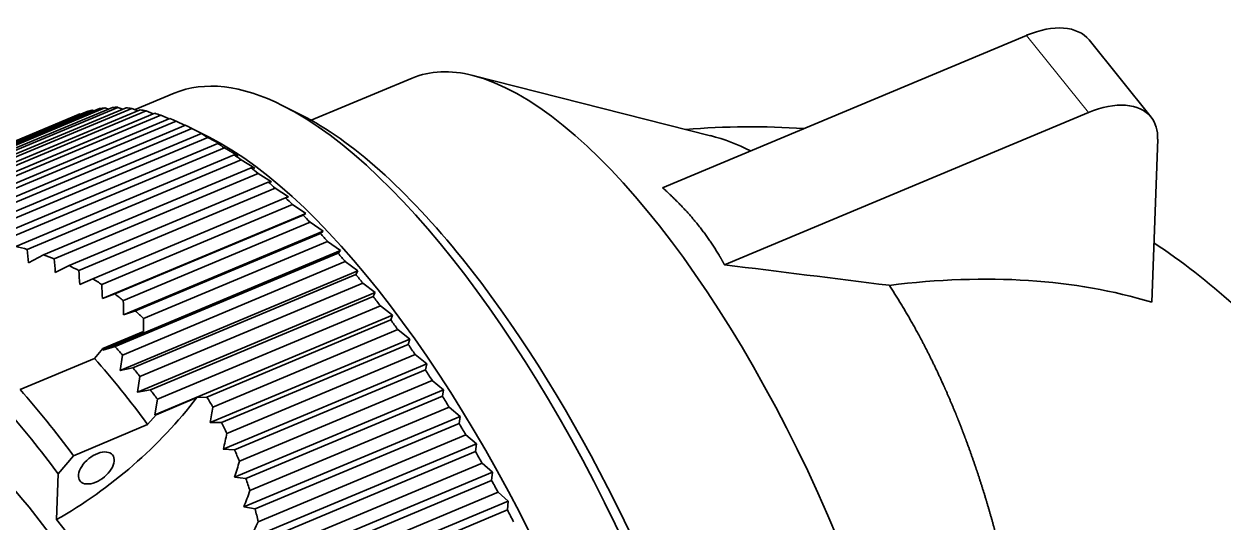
# Model space of a CAD drawing. Extents: x 23 to 417, y 3 to 294.
# Drawn here: x 393.19 to 400.12, y 150.23 to 153.1 of the extents above; entities that cross this region are included whole.
import ezdxf

# ---------------------------------------------------------------- set-up
doc = ezdxf.new("R2010")
doc.units = 0
doc.layers.get('0').update_dxf_attribs({"lineweight": 13})

# ---------------------------------------------------------------- blocks, each defined once
blk = doc.blocks.new('BLOCK4695')
at = {"color": 7, "lineweight": 35, "ltscale": 0.284952}
for p, q in [((69.012, 100.268), (79.526, 104.668)), ((70.803, 98.041), (81.318, 102.441))]:
    blk.add_line(p, q, dxfattribs=at)
at = {"color": 7, "lineweight": 13, "ltscale": 0.071453}
blk.add_line((81.318, 102.441), (79.526, 104.668), dxfattribs=at)
at = {"color": 7, "lineweight": 35, "ltscale": 0.071453}
blk.add_line((81.337, 104.534), (83.128, 102.307), dxfattribs=at)
at = {"color": 7, "lineweight": 35, "ltscale": 0.079036}
blk.add_line((58.864, 102.214), (61.781, 103.434), dxfattribs=at)
at = {"color": 7, "lineweight": 35, "ltscale": 0.17709}
blk.add_line((70.398, 101.771), (63.531, 103.51), dxfattribs=at)
at = {"color": 7, "lineweight": 35, "ltscale": 0.030616}
blk.add_line((53.771, 102.522), (54.901, 102.994), dxfattribs=at)
at = {"color": 7, "lineweight": 35, "ltscale": 0.174543}
for p, q in [((52.893, 102.571), (46.452, 99.876)), ((53.119, 102.587), (46.678, 99.892)), ((53.275, 102.589), (46.835, 99.893)), ((53.511, 102.577), (47.071, 99.882)), ((53.674, 102.56), (47.233, 99.864)), ((45.691, 99.682), (52.132, 102.378)), ((52.181, 102.397), (45.74, 99.702)), ((52.386, 102.469), (45.945, 99.774)), ((52.528, 102.508), (46.087, 99.812)), ((52.743, 102.551), (46.303, 99.856)), ((53.919, 102.52), (47.479, 99.825)), ((54.088, 102.484), (47.647, 99.788)), ((54.342, 102.416), (47.902, 99.721)), ((54.516, 102.362), (48.076, 99.666)), ((54.778, 102.267), (48.338, 99.572)), ((54.958, 102.194), (48.517, 99.498)), ((55.227, 102.072), (48.787, 99.376)), ((55.412, 101.98), (48.971, 99.285)), ((55.688, 101.831), (49.247, 99.136)), ((55.876, 101.722), (49.436, 99.026)), ((56.159, 101.546), (49.718, 98.851)), ((56.351, 101.419), (49.91, 98.723)), ((59.639, 98.374), (53.199, 95.679)), ((59.844, 98.134), (53.404, 95.438)), ((60.148, 97.767), (53.707, 95.071)), ((60.352, 97.512), (53.912, 94.817)), ((60.655, 97.125), (54.215, 94.43)), ((60.859, 96.857), (54.419, 94.162)), ((64.074, 91.816), (57.634, 89.121)), ((64.259, 91.476), (57.818, 88.78)), ((64.529, 90.964), (58.088, 88.269))]:
    blk.add_line(p, q, dxfattribs=at)
at = {"color": 7, "lineweight": 35, "ltscale": 0.002799}
blk.add_line((52.893, 102.571), (52.999, 102.537), dxfattribs=at)
at = {"color": 7, "lineweight": 35, "ltscale": 0.0038}
blk.add_line((53.275, 102.589), (53.418, 102.538), dxfattribs=at)
at = {"color": 7, "lineweight": 35, "ltscale": 0.004738}
blk.add_line((53.674, 102.56), (53.85, 102.491), dxfattribs=at)
at = {"color": 7, "lineweight": 35, "ltscale": 0.015136}
for p, q in [((58.583, 102.363), (58.043, 102.635)), ((55.896, 101.737), (55.355, 102.009))]:
    blk.add_line(p, q, dxfattribs=at)
at = {"color": 7, "lineweight": 35, "ltscale": 0.000554293}
blk.add_line((52.181, 102.397), (52.202, 102.392), dxfattribs=at)
at = {"color": 7, "lineweight": 35, "ltscale": 0.001722}
blk.add_line((52.528, 102.508), (52.594, 102.489), dxfattribs=at)
at = {"color": 7, "lineweight": 35, "ltscale": 0.005621}
blk.add_line((54.088, 102.484), (54.295, 102.397), dxfattribs=at)
at = {"color": 7, "lineweight": 35, "ltscale": 0.006456}
blk.add_line((54.516, 102.362), (54.752, 102.256), dxfattribs=at)
at = {"color": 7, "lineweight": 35, "ltscale": 0.007248}
blk.add_line((54.958, 102.194), (55.219, 102.068), dxfattribs=at)
at = {"color": 7, "lineweight": 35, "ltscale": 0.011417}
blk.add_line((55.412, 101.98), (55.818, 101.772), dxfattribs=at)
at = {"color": 7, "lineweight": 35, "ltscale": 0.003575}
blk.add_line((55.818, 101.772), (55.688, 101.831), dxfattribs=at)
at = {"color": 7, "lineweight": 35, "ltscale": 0.011468}
blk.add_line((55.876, 101.722), (56.28, 101.504), dxfattribs=at)
at = {"color": 7, "lineweight": 35, "ltscale": 0.003214}
blk.add_line((56.28, 101.504), (56.159, 101.546), dxfattribs=at)
at = {"color": 7, "lineweight": 35, "ltscale": 0.11773}
blk.add_line((83.319, 101.666), (83.146, 96.96), dxfattribs=at)
at = {"color": 7, "lineweight": 35, "ltscale": 0.171203}
for p, q in [((56.638, 101.217), (50.321, 98.573)), ((63.798, 92.316), (57.481, 89.672))]:
    blk.add_line(p, q, dxfattribs=at)
at = {"color": 7, "lineweight": 35, "ltscale": 0.011504}
blk.add_line((56.351, 101.419), (56.751, 101.192), dxfattribs=at)
at = {"color": 7, "lineweight": 35, "ltscale": 0.002889}
blk.add_line((56.751, 101.192), (56.638, 101.217), dxfattribs=at)
at = {"color": 7, "lineweight": 35, "ltscale": 0.167464}
for p, q in [((56.834, 101.072), (50.655, 98.486)), ((63.609, 92.649), (57.43, 90.063))]:
    blk.add_line(p, q, dxfattribs=at)
at = {"color": 7, "lineweight": 35, "ltscale": 0.162612}
for p, q in [((57.126, 100.845), (51.126, 98.334)), ((63.326, 93.136), (57.326, 90.625))]:
    blk.add_line(p, q, dxfattribs=at)
at = {"color": 7, "lineweight": 35, "ltscale": 0.011525}
blk.add_line((56.834, 101.072), (57.231, 100.837), dxfattribs=at)
at = {"color": 7, "lineweight": 35, "ltscale": 0.002617}
blk.add_line((57.231, 100.837), (57.126, 100.845), dxfattribs=at)
at = {"color": 7, "lineweight": 35, "ltscale": 0.15975}
for p, q in [((57.325, 100.683), (51.43, 98.216)), ((63.134, 93.46), (57.239, 90.993))]:
    blk.add_line(p, q, dxfattribs=at)
at = {"color": 7, "lineweight": 35, "ltscale": 0.01153}
blk.add_line((57.325, 100.683), (57.717, 100.44), dxfattribs=at)
at = {"color": 7, "lineweight": 35, "ltscale": 0.156041}
for p, q in [((57.621, 100.43), (51.863, 98.021)), ((62.846, 93.934), (57.088, 91.524))]:
    blk.add_line(p, q, dxfattribs=at)
at = {"color": 7, "lineweight": 35, "ltscale": 0.153863}
for p, q in [((57.821, 100.252), (52.144, 97.876)), ((62.65, 94.248), (56.973, 91.872))]:
    blk.add_line(p, q, dxfattribs=at)
at = {"color": 7, "lineweight": 35, "ltscale": 0.00242}
blk.add_line((57.717, 100.44), (57.621, 100.43), dxfattribs=at)
at = {"color": 7, "lineweight": 35, "ltscale": 0.011518}
blk.add_line((57.821, 100.252), (58.209, 100.003), dxfattribs=at)
at = {"color": 7, "lineweight": 35, "ltscale": 0.151063}
for p, q in [((58.12, 99.975), (52.546, 97.642)), ((62.358, 94.706), (56.784, 92.374))]:
    blk.add_line(p, q, dxfattribs=at)
at = {"color": 7, "lineweight": 35, "ltscale": 0.002318}
blk.add_line((58.209, 100.003), (58.12, 99.975), dxfattribs=at)
at = {"color": 7, "lineweight": 35, "ltscale": 0.149442}
for p, q in [((58.323, 99.78), (52.809, 97.472)), ((62.16, 95.01), (56.645, 92.703))]:
    blk.add_line(p, q, dxfattribs=at)
at = {"color": 7, "lineweight": 35, "ltscale": 0.159278}
for p, q in [((52.828, 97.066), (58.705, 99.525)), ((56.321, 92.722), (62.199, 95.182))]:
    blk.add_line(p, q, dxfattribs=at)
at = {"color": 7, "lineweight": 35, "ltscale": 0.147398}
for p, q in [((58.624, 99.48), (53.185, 97.203)), ((61.863, 95.452), (56.425, 93.176))]:
    blk.add_line(p, q, dxfattribs=at)
at = {"color": 7, "lineweight": 35, "ltscale": 0.011489}
blk.add_line((58.323, 99.78), (58.705, 99.525), dxfattribs=at)
at = {"color": 7, "lineweight": 35, "ltscale": 0.002324}
blk.add_line((58.705, 99.525), (58.624, 99.48), dxfattribs=at)
at = {"color": 7, "lineweight": 35, "ltscale": 0.146246}
for p, q in [((58.828, 99.269), (53.432, 97.011)), ((61.663, 95.745), (56.266, 93.487))]:
    blk.add_line(p, q, dxfattribs=at)
at = {"color": 7, "lineweight": 35, "ltscale": 0.011442}
blk.add_line((58.828, 99.269), (59.205, 99.009), dxfattribs=at)
at = {"color": 7, "lineweight": 35, "ltscale": 0.156207}
for p, q in [((53.441, 96.597), (59.205, 99.009)), ((55.942, 93.487), (61.706, 95.899))]:
    blk.add_line(p, q, dxfattribs=at)
at = {"color": 7, "lineweight": 35, "ltscale": 0.144853}
for p, q in [((59.131, 98.946), (53.786, 96.709)), ((61.363, 96.17), (56.018, 93.933))]:
    blk.add_line(p, q, dxfattribs=at)
at = {"color": 7, "lineweight": 35, "ltscale": 0.002438}
blk.add_line((59.205, 99.009), (59.131, 98.946), dxfattribs=at)
at = {"color": 7, "lineweight": 35, "ltscale": 0.009657}
blk.add_line((50.655, 98.486), (50.695, 98.102), dxfattribs=at)
at = {"color": 7, "lineweight": 35, "ltscale": 0.186224}
for p, q in [((52.835, 95.58), (59.706, 98.456)), ((53.337, 94.991), (60.208, 97.867)), ((53.839, 94.367), (60.71, 97.243)), ((54.338, 93.711), (61.21, 96.587)), ((57.227, 89.181), (64.099, 92.057)), ((57.679, 88.346), (64.551, 91.221))]:
    blk.add_line(p, q, dxfattribs=at)
at = {"color": 7, "lineweight": 35, "ltscale": 0.144114}
for p, q in [((59.335, 98.72), (54.018, 96.494)), ((61.161, 96.451), (55.843, 94.225))]:
    blk.add_line(p, q, dxfattribs=at)
at = {"color": 7, "lineweight": 35, "ltscale": 0.011377}
blk.add_line((59.335, 98.72), (59.706, 98.456), dxfattribs=at)
at = {"color": 7, "lineweight": 35, "ltscale": 0.002644}
blk.add_line((59.706, 98.456), (59.639, 98.374), dxfattribs=at)
at = {"color": 7, "lineweight": 35, "ltscale": 0.01223}
blk.add_line((50.695, 98.102), (51.126, 98.334), dxfattribs=at)
at = {"color": 7, "lineweight": 35, "ltscale": 0.011293}
blk.add_line((59.844, 98.134), (60.208, 97.867), dxfattribs=at)
at = {"color": 7, "lineweight": 35, "ltscale": 0.0111}
blk.add_line((51.465, 97.824), (51.863, 98.021), dxfattribs=at)
at = {"color": 7, "lineweight": 35, "ltscale": 0.002923}
blk.add_line((60.208, 97.867), (60.148, 97.767), dxfattribs=at)
at = {"color": 7, "lineweight": 35, "ltscale": 0.010239}
blk.add_line((52.172, 97.476), (52.546, 97.642), dxfattribs=at)
at = {"color": 7, "lineweight": 35, "ltscale": 0.01119}
blk.add_line((60.352, 97.512), (60.71, 97.243), dxfattribs=at)
at = {"color": 7, "lineweight": 35, "ltscale": 0.009576}
blk.add_line((52.828, 97.066), (53.185, 97.203), dxfattribs=at)
at = {"color": 7, "lineweight": 35, "ltscale": 0.003252}
blk.add_line((60.71, 97.243), (60.655, 97.125), dxfattribs=at)
at = {"color": 7, "lineweight": 35, "ltscale": 0.009068}
blk.add_line((53.441, 96.597), (53.786, 96.709), dxfattribs=at)
at = {"color": 7, "lineweight": 35, "ltscale": 0.011068}
blk.add_line((60.859, 96.857), (61.21, 96.587), dxfattribs=at)
at = {"color": 7, "lineweight": 35, "ltscale": 0.003617}
blk.add_line((61.21, 96.587), (61.161, 96.451), dxfattribs=at)
at = {"color": 7, "lineweight": 35, "ltscale": 0.031851}
for p, q in [((54.016, 96.116), (52.841, 95.624)), ((54.376, 93.715), (55.551, 94.207))]:
    blk.add_line(p, q, dxfattribs=at)
at = {"color": 7, "lineweight": 35, "ltscale": 0.010927}
blk.add_line((61.363, 96.17), (61.706, 95.899), dxfattribs=at)
at = {"color": 7, "lineweight": 35, "ltscale": 0.009362}
for p, q in [((52.841, 95.624), (52.599, 95.338)), ((54.134, 93.429), (54.376, 93.715))]:
    blk.add_line(p, q, dxfattribs=at)
at = {"color": 7, "lineweight": 35, "ltscale": 0.009427}
blk.add_line((52.835, 95.58), (53.199, 95.679), dxfattribs=at)
at = {"color": 7, "lineweight": 35, "ltscale": 0.00111}
blk.add_line((52.841, 95.624), (52.835, 95.58), dxfattribs=at)
at = {"color": 7, "lineweight": 35, "ltscale": 0.004004}
blk.add_line((61.706, 95.899), (61.663, 95.745), dxfattribs=at)
at = {"color": 7, "lineweight": 35, "ltscale": 0.058181}
for p, q in [((52.599, 95.338), (50.452, 94.44)), ((54.134, 93.429), (51.987, 92.531))]:
    blk.add_line(p, q, dxfattribs=at)
at = {"color": 7, "lineweight": 35, "ltscale": 0.011308}
blk.add_line((53.404, 95.438), (53.337, 94.991), dxfattribs=at)
at = {"color": 7, "lineweight": 35, "ltscale": 0.010766}
blk.add_line((61.863, 95.452), (62.199, 95.182), dxfattribs=at)
at = {"color": 7, "lineweight": 35, "ltscale": 0.009475}
blk.add_line((53.337, 94.991), (53.707, 95.071), dxfattribs=at)
at = {"color": 7, "lineweight": 35, "ltscale": 0.004406}
blk.add_line((62.199, 95.182), (62.16, 95.01), dxfattribs=at)
at = {"color": 7, "lineweight": 35, "ltscale": 0.011389}
blk.add_line((53.912, 94.817), (53.839, 94.367), dxfattribs=at)
at = {"color": 7, "lineweight": 35, "ltscale": 0.010587}
blk.add_line((62.358, 94.706), (62.685, 94.437), dxfattribs=at)
at = {"color": 7, "lineweight": 35, "ltscale": 0.009538}
blk.add_line((53.839, 94.367), (54.215, 94.43), dxfattribs=at)
at = {"color": 7, "lineweight": 35, "ltscale": 0.163608}
blk.add_line((56.648, 91.911), (62.685, 94.437), dxfattribs=at)
at = {"color": 7, "lineweight": 35, "ltscale": 0.004814}
blk.add_line((62.685, 94.437), (62.65, 94.248), dxfattribs=at)
at = {"color": 7, "lineweight": 35, "ltscale": 0.011451}
blk.add_line((54.419, 94.162), (54.338, 93.711), dxfattribs=at)
at = {"color": 7, "lineweight": 35, "ltscale": 0.007309}
blk.add_line((55.551, 94.207), (55.843, 94.225), dxfattribs=at)
at = {"color": 7, "lineweight": 35, "ltscale": 0.010389}
blk.add_line((62.846, 93.934), (63.165, 93.667), dxfattribs=at)
at = {"color": 7, "lineweight": 35, "ltscale": 0.000949884}
blk.add_line((54.338, 93.711), (54.376, 93.715), dxfattribs=at)
at = {"color": 7, "lineweight": 35, "ltscale": 0.169434}
blk.add_line((56.913, 91.051), (63.165, 93.667), dxfattribs=at)
at = {"color": 7, "lineweight": 35, "ltscale": 0.005226}
blk.add_line((63.165, 93.667), (63.134, 93.46), dxfattribs=at)
at = {"color": 7, "lineweight": 35, "ltscale": 0.008094}
blk.add_line((55.942, 93.487), (56.266, 93.487), dxfattribs=at)
at = {"color": 7, "lineweight": 35, "ltscale": 0.177117}
blk.add_line((57.101, 90.138), (63.637, 92.873), dxfattribs=at)
at = {"color": 7, "lineweight": 35, "ltscale": 0.010171}
blk.add_line((63.326, 93.136), (63.637, 92.873), dxfattribs=at)
at = {"color": 7, "lineweight": 35, "ltscale": 0.005636}
blk.add_line((63.637, 92.873), (63.609, 92.649), dxfattribs=at)
at = {"color": 7, "lineweight": 35, "ltscale": 0.0171}
blk.add_line((51.545, 92.009), (51.987, 92.531), dxfattribs=at)
at = {"color": 7, "lineweight": 35, "ltscale": 0.008114}
blk.add_line((56.321, 92.722), (56.645, 92.703), dxfattribs=at)
at = {"color": 7, "lineweight": 35, "ltscale": 0.009936}
blk.add_line((63.798, 92.316), (64.099, 92.057), dxfattribs=at)
at = {"color": 7, "lineweight": 35, "ltscale": 0.033127}
blk.add_line((51.545, 92.009), (51.497, 90.685), dxfattribs=at)
at = {"color": 7, "lineweight": 35, "ltscale": 0.00818}
blk.add_line((56.648, 91.911), (56.973, 91.872), dxfattribs=at)
at = {"color": 7, "lineweight": 35, "ltscale": 0.006042}
blk.add_line((64.099, 92.057), (64.074, 91.816), dxfattribs=at)
at = {"color": 7, "lineweight": 35, "ltscale": 0.009682}
blk.add_line((64.259, 91.476), (64.551, 91.221), dxfattribs=at)
at = {"color": 7, "lineweight": 35, "ltscale": 0.006443}
blk.add_line((64.551, 91.221), (64.529, 90.964), dxfattribs=at)
at = {"color": 7, "lineweight": 35, "ltscale": 0.008286}
blk.add_line((56.913, 91.051), (57.239, 90.993), dxfattribs=at)
at = {"color": 7, "lineweight": 35, "ltscale": 0.141398}
blk.add_line((55.042, 86.278), (51.497, 90.685), dxfattribs=at)
at = {"color": 7, "lineweight": 35}
for centre, radius, start, end in [((71.58, 77.729), 24.297, 86.4167, 94.4798), ((68.975, 96.302), 5.652, 62.8779, 75.4207), ((48.646, 91.47), 7.298, 74.0241, 76.7309), ((72.858, 82.982), 18.801, 38.8459, 56.5931), ((48.638, 91.456), 7.314, 67.5593, 70.1129), ((33.049, 96.381), 18.473, 4.4801, 5.7012), ((48.494, 91.142), 7.66, 61.5407, 63.9064), ((34.368, 96.433), 17.834, 3.3528, 4.6401), ((-183.131, -1963.943), 2077.562, 82.847062, 82.979347), ((48.189, 90.62), 8.264, 56.0135, 58.1803), ((35.854, 96.461), 16.985, 2.041, 3.4151), ((47.728, 89.976), 9.056, 50.965, 52.944), ((37.4, 96.447), 16.041, 0.5369, 2.015), ((47.146, 89.293), 9.954, 46.3392, 48.1569), ((38.903, 96.385), 15.116, 358.9819, 0.4158), ((45.292, 87.689), 12.412, 30.2066, 31.7788), ((44.442, 95.674), 11.707, 349.2314, 351.4469), ((45.419, 87.756), 12.268, 26.2184, 27.8456), ((45.574, 95.405), 11.077, 345.9874, 348.3951), ((45.876, 87.967), 11.764, 21.9976, 23.7359), ((46.595, 95.112), 10.551, 342.3351, 344.9541), ((46.633, 88.25), 10.956, 17.3859, 19.303), ((47.504, 94.807), 10.131, 338.2355, 341.0916), ((47.626, 88.531), 9.924, 12.1816, 14.366), ((48.303, 94.498), 9.819, 333.6387, 336.7719)]:
    blk.add_arc(centre, radius, start, end, dxfattribs=at)
for centre, major_axis, ratio, start_param, end_param in [((79.467, 103.03), (1.87, 1.504), 0.577196, 0.000046, 1.107038), ((68.344, 87.752), (-6.563, 15.682), 0.365278, 6.015311, 6.283217), ((62.333, 85.237), (7.432, -17.758), 0.365278, 2.738324, 3.141572), ((68.344, 87.752), (-6.563, 15.682), 0.365278, 3.409467, 6.015311), ((59.756, 84.159), (-7.625, 18.219), 0.365278, 6.17531, 6.195556), ((59.756, 84.159), (-7.625, 18.219), 0.365278, 6.125044, 6.145291), ((59.756, 84.159), (-7.625, 18.219), 0.365278, 6.074779, 6.095025), ((62.333, 85.237), (7.432, -17.758), 0.365278, 0.403274, 2.738324), ((81.258, 100.803), (1.87, 1.504), 0.577196, 0.000046, 1.107038), ((59.756, 84.159), (-7.625, 18.219), 0.365278, 6.275841, 6.283185), ((59.756, 84.159), (-7.625, 18.219), 0.365278, 6.225575, 6.245821), ((59.756, 84.159), (-7.625, 18.219), 0.365278, 6.024514, 6.04476), ((59.756, 84.159), (-7.625, 18.219), 0.365278, 5.974248, 5.994494), ((59.756, 84.159), (-7.625, 18.219), 0.365278, 5.923983, 5.944229), ((62.762, 85.416), (7.239, -17.296), 0.365278, 2.239593, 2.738324), ((81.258, 100.803), (1.87, 1.504), 0.577196, 5.819427, 6.283231), ((59.756, 84.159), (-7.625, 18.219), 0.365278, 5.879917, 5.893963), ((59.756, 84.159), (-7.625, 18.219), 0.365278, 5.873717, 5.879917), ((59.756, 84.159), (-7.625, 18.219), 0.365278, 5.823452, 5.843698), ((60.186, 84.338), (-7.432, 17.758), 0.365278, 3.544867, 5.879917), ((59.756, 84.159), (-7.625, 18.219), 0.365278, 5.773186, 5.793432), ((59.756, 84.159), (-7.625, 18.219), 0.365278, 5.722921, 5.743167), ((59.756, 84.159), (-7.625, 18.219), 0.365278, 5.672655, 5.692901), ((59.756, 84.159), (-7.625, 18.219), 0.365278, 5.62239, 5.642636), ((59.756, 84.159), (-7.625, 18.219), 0.365278, 5.572124, 5.59237), ((59.756, 84.159), (-7.625, 18.219), 0.365278, 5.521859, 5.542105), ((59.756, 84.159), (-7.625, 18.219), 0.365278, 5.471593, 5.491839), ((59.756, 84.159), (-7.625, 18.219), 0.365278, 5.421328, 5.441574), ((62.762, 85.416), (7.239, -17.296), 0.365278, 0.403274, 2.239593), ((59.756, 84.159), (-7.625, 18.219), 0.365278, 5.371062, 5.391308), ((66.571, 76.105), (21.74, 17.487), 0.577196, 0.372497, 0.75154), ((59.756, 84.159), (-7.625, 18.219), 0.365278, 5.320797, 5.341043), ((59.756, 84.159), (-7.625, 18.219), 0.365278, 5.270531, 5.290777), ((53.316, 81.463), (-7.625, 18.219), 0.365278, 5.421328, 5.441574), ((59.756, 84.159), (-7.625, 18.219), 0.365278, 5.220266, 5.240512), ((50.311, 80.201), (6.13, -14.649), 0.36524, 2.239748, 3.141638), ((52.887, 81.284), (-7.432, 17.758), 0.365278, 5.303184, 5.459186), ((53.316, 81.463), (-7.625, 18.219), 0.365278, 5.371062, 5.391308), ((59.756, 84.159), (-7.625, 18.219), 0.365278, 5.17, 5.190246), ((50.74, 80.385), (7.432, -17.758), 0.365278, 2.161591, 2.317594), ((53.316, 81.463), (-7.625, 18.219), 0.365278, 5.320797, 5.341043), ((59.756, 84.159), (-7.625, 18.219), 0.365278, 5.119735, 5.139981), ((50.31, 80.205), (7.239, -17.296), 0.365278, 2.159507, 2.319678), ((50.419, 95.518), (-6.234, -5.014), 0.577196, 1.293562, 1.97923), ((59.756, 84.159), (-7.625, 18.219), 0.365278, 5.069469, 5.089715), ((43.441, 77.33), (-6.756, 16.143), 0.365278, 3.544867, 5.879917), ((52.651, 92.176), (-0.468, -0.376), 0.577196, 3.141614, 6.283207), ((52.651, 92.176), (-0.468, -0.376), 0.577196, 1.107038, 3.141614), ((59.756, 84.159), (-7.625, 18.219), 0.365278, 5.019204, 5.03945), ((41.723, 76.612), (-6.756, 16.143), 0.365278, 3.544867, 5.879917), ((59.756, 84.159), (-7.625, 18.219), 0.365278, 4.968938, 4.989184), ((52.651, 92.176), (-0.468, -0.376), 0.577196, 0.000021, 1.107038), ((50.31, 80.205), (-6.129, 14.644), 0.365278, 3.141624, 5.381185), ((59.756, 84.159), (-7.625, 18.219), 0.365278, 4.918673, 4.938919)]:
    blk.add_ellipse(centre, major_axis=major_axis, ratio=ratio, start_param=start_param, end_param=end_param, dxfattribs=at)
for points, knots in [([(69.012, 100.268), (69.379, 99.942), (69.711, 99.606), (70.012, 99.258), (70.349, 98.807), (70.64, 98.332), (70.696, 98.236), (70.751, 98.139), (70.803, 98.041)], [0, 0, 0, 0, 0, 0, 17.833428, 17.833428, 17.833428, 22.283472, 22.283472, 22.283472, 22.283472, 22.283472, 22.283472]), ([(79.417, 80.578), (79.441, 80.743), (79.463, 80.91), (79.483, 81.077), (79.519, 81.416), (79.547, 81.759), (79.559, 81.931), (79.58, 82.277), (79.593, 82.626), (79.597, 82.801), (79.603, 83.155), (79.601, 83.512), (79.599, 83.692), (79.588, 84.145), (79.566, 84.58), (79.551, 84.839), (79.525, 85.187), (79.492, 85.55), (79.481, 85.654), (79.407, 86.39), (79.307, 87.128), (79.2, 87.777), (79.057, 88.517), (78.892, 89.249), (78.874, 89.331), (78.789, 89.692), (78.703, 90.039), (78.637, 90.291), (78.54, 90.645), (78.438, 90.999), (78.412, 91.087), (78.307, 91.438), (78.199, 91.782), (78.117, 92.035), (78, 92.376), (77.879, 92.714), (77.849, 92.799), (77.756, 93.051), (77.659, 93.304), (77.594, 93.473), (77.462, 93.802), (77.328, 94.12), (77.253, 94.293), (76.908, 95.076), (76.538, 95.822), (76.226, 96.393), (75.901, 96.936), (75.563, 97.449)], [0, 0, 0, 0, 0, 0, 7.291089, 7.291089, 7.291089, 14.582179, 14.582179, 14.582179, 21.87765, 21.87765, 21.87765, 29.173121, 29.173121, 29.173121, 40.009306, 40.009306, 40.009306, 43.539424, 43.539424, 43.539424, 69.099693, 69.099693, 69.099693, 72.850268, 72.850268, 72.850268, 83.78506, 83.78506, 83.78506, 87.435362, 87.435362, 87.435362, 98.385799, 98.385799, 98.385799, 102.035949, 102.035949, 102.035949, 109.33481, 109.33481, 109.33481, 116.466011, 116.466011, 116.466011, 145.619495, 145.619495, 145.619495, 145.619495, 145.619495, 145.619495])]:
    blk.add_open_spline(points, degree=5, knots=knots, dxfattribs=at)

msp = doc.modelspace()

# ---------------------------------------------------------------- block references
at = {"lineweight": 0, "xscale": 0.2, "yscale": 0.2, "zscale": 0.2}
msp.add_blockref('BLOCK4695', (383.0763, 132.1023), dxfattribs=at)

doc.saveas('drawing.dxf')
